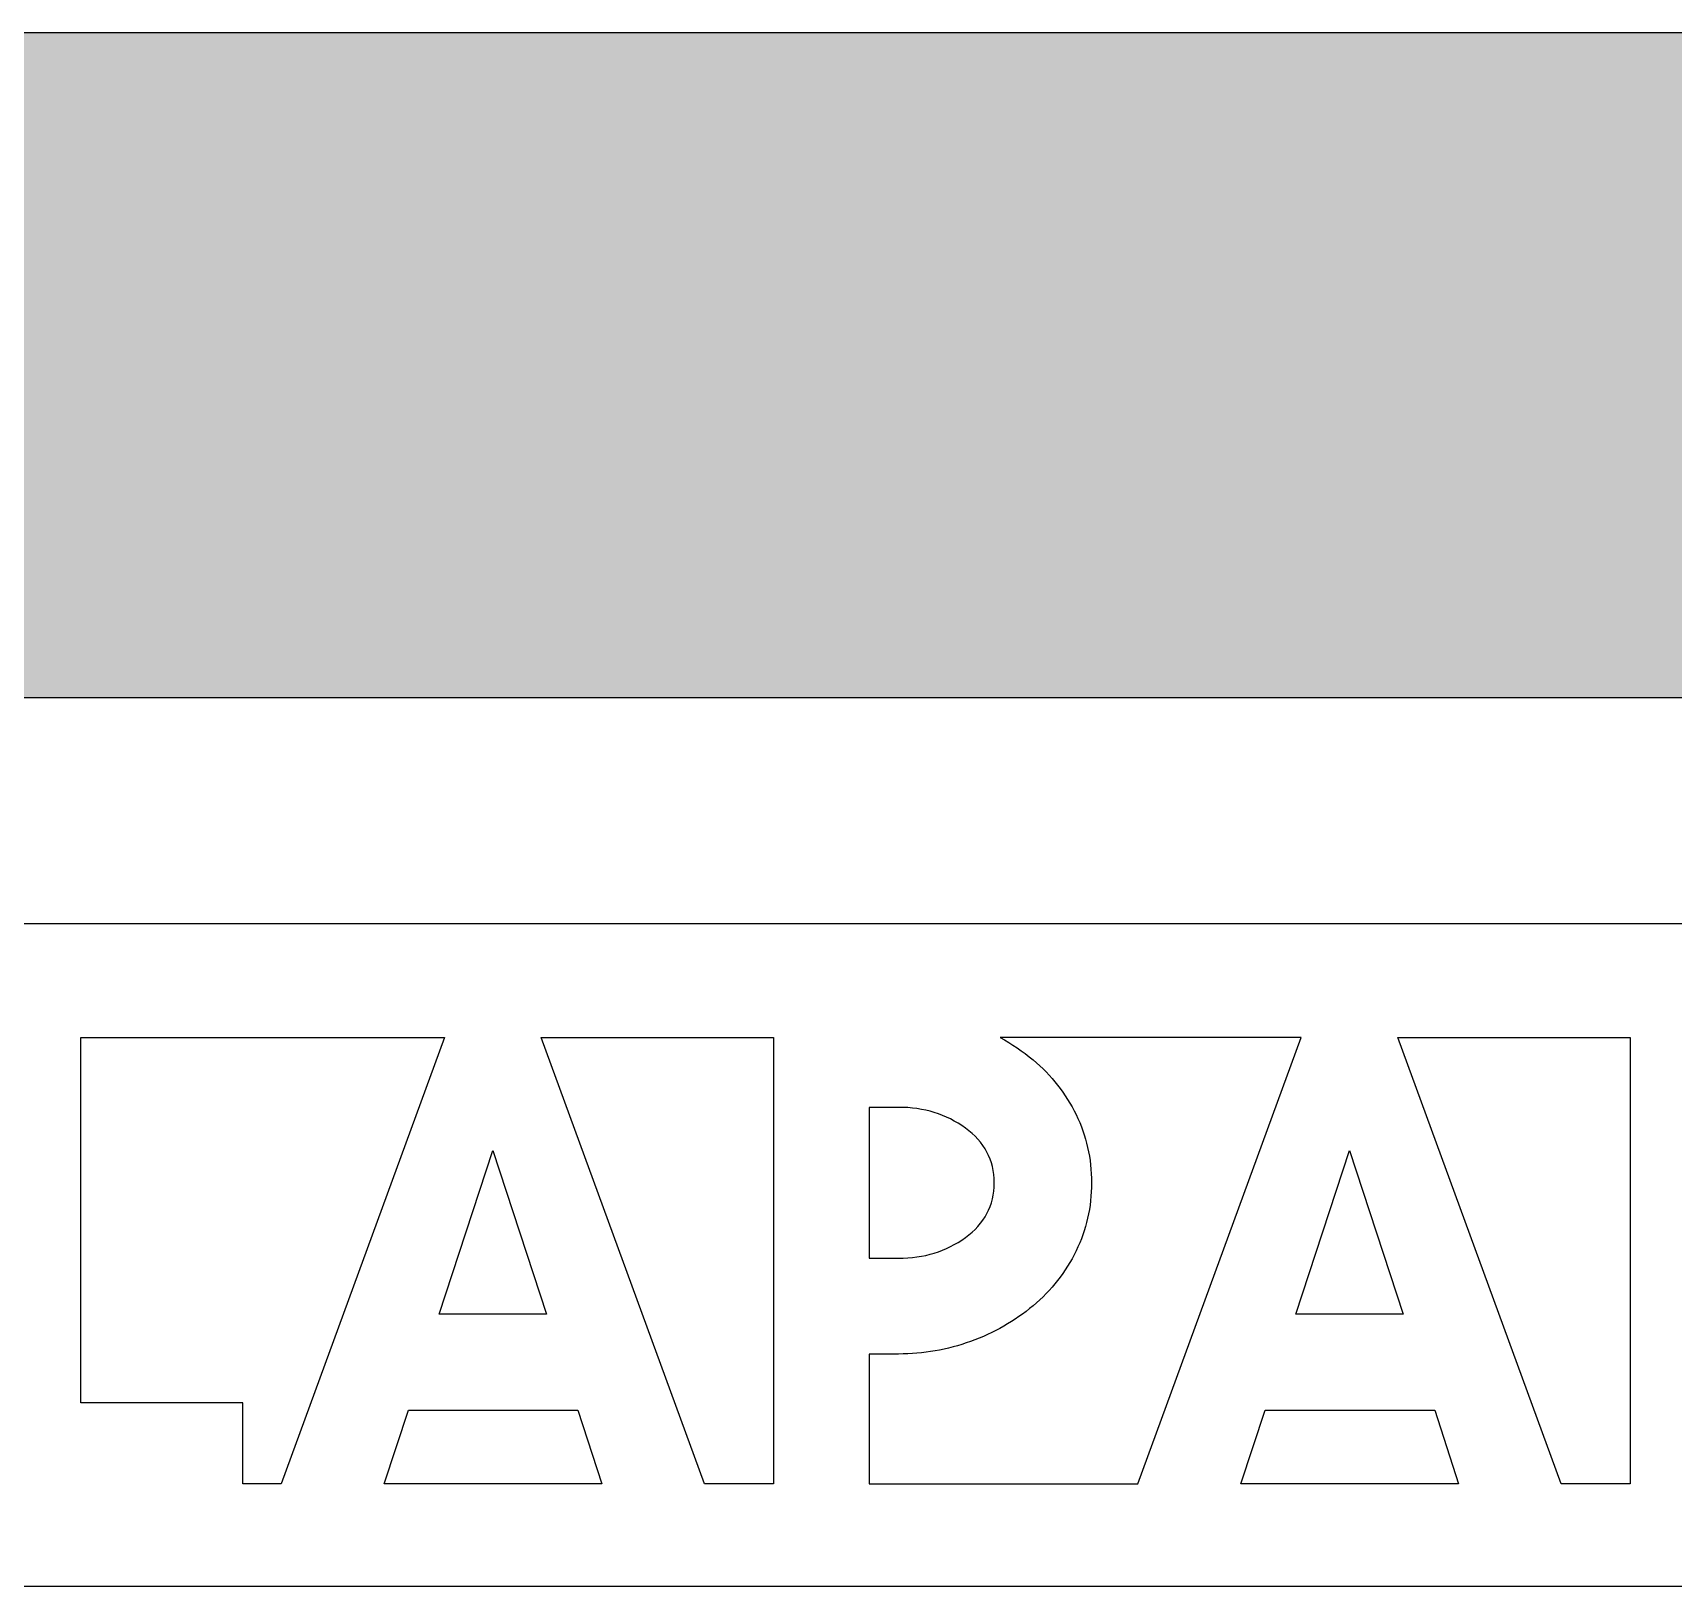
# Model space of a CAD drawing. Extents: x -1 to 338, y -185 to -55.
# Drawn here: x 153.9 to 245.8, y -184.9 to -97.8 of the extents above; entities that cross this region are included whole.
import ezdxf

# ---------------------------------------------------------------- set-up
doc = ezdxf.new("R2010")
doc.units = 0
doc.layers.add('CALQUE_1', color=7, linetype='CONTINUOUS')

# ---------------------------------------------------------------- blocks, each defined once
blk = doc.blocks.new('*U4')
at = {"layer": 'CALQUE_1', "color": 250}
for points in [[(-1.264, -135.104), (-1.264, -97.847), (337.438, -135.104)], [(337.438, -135.104), (-1.264, -97.847), (337.438, -97.847)]]:
    blk.add_solid(points, dxfattribs=at)

msp = doc.modelspace()

# ---------------------------------------------------------------- linework, layer by layer
at = {"layer": 'CALQUE_1', "color": 7}
msp.add_lwpolyline([(-1.264, -97.847), (-1.264, -135.104), (337.438, -135.104), (337.438, -97.847), (-1.264, -97.847)], dxfattribs=at)
at = {"layer": 'CALQUE_1', "color": 250}
for points in [[(0, -147.781), (0, -184.899), (337.438, -184.899), (337.438, -147.781), (0, -147.781)], [(165.627, -179.157), (165.627, -174.616), (156.533, -174.616), (156.533, -154.145), (176.922, -154.145), (167.776, -179.157), (165.627, -179.157)], [(195.366, -179.157), (191.491, -179.157), (182.345, -154.145), (195.366, -154.145), (195.366, -179.157)], [(243.384, -179.157), (239.509, -179.157), (230.363, -154.145), (243.384, -154.145), (243.384, -179.157)], [(179.633, -160.474), (182.634, -169.66), (176.632, -169.66), (179.633, -160.474)], [(227.651, -160.474), (230.653, -169.66), (224.65, -169.66), (227.651, -160.474)], [(173.538, -179.157), (174.904, -175.026), (184.408, -175.026), (185.741, -179.157), (173.538, -179.157)], [(221.556, -179.157), (222.922, -175.026), (232.426, -175.026), (233.759, -179.157), (221.556, -179.157)]]:
    msp.add_lwpolyline(points, dxfattribs=at)
for points, knots in [([(200.732, -179.157), (200.732, -179.157), (200.732, -171.888), (200.732, -171.888), (200.732, -171.888), (202.369, -171.888), (202.369, -171.888), (203.763, -171.888), (205.112, -171.654), (206.416, -171.183), (207.719, -170.713), (208.886, -170.046), (209.917, -169.182), (210.947, -168.318), (211.751, -167.295), (212.327, -166.113), (212.902, -164.931), (213.191, -163.657), (213.191, -162.293), (213.191, -160.929), (212.902, -159.656), (212.327, -158.474), (211.751, -157.291), (210.947, -156.268), (209.917, -155.404), (209.342, -154.922), (208.723, -154.504), (208.063, -154.145), (208.063, -154.145), (224.94, -154.145), (224.94, -154.145), (224.94, -154.145), (215.794, -179.157), (215.794, -179.157), (215.794, -179.157), (200.732, -179.157), (200.732, -179.157)], [0, 0, 0, 0, 1, 1, 1, 2, 2, 2, 3, 3, 3, 4, 4, 4, 5, 5, 5, 6, 6, 6, 7, 7, 7, 8, 8, 8, 9, 9, 9, 10, 10, 10, 11, 11, 11, 12, 12, 12, 12]), ([(200.732, -158.064), (200.732, -158.064), (202.369, -158.064), (202.369, -158.064), (203.793, -158.064), (205.044, -158.451), (206.12, -159.224), (207.196, -159.997), (207.735, -161.02), (207.735, -162.293), (207.735, -163.566), (207.196, -164.589), (206.12, -165.363), (205.044, -166.136), (203.793, -166.522), (202.369, -166.522), (202.369, -166.522), (200.732, -166.522), (200.732, -166.522), (200.732, -166.522), (200.732, -158.064), (200.732, -158.064)], [0, 0, 0, 0, 1, 1, 1, 2, 2, 2, 3, 3, 3, 4, 4, 4, 5, 5, 5, 6, 6, 6, 7, 7, 7, 7])]:
    msp.add_open_spline(points, degree=3, knots=knots, dxfattribs=at)

# ---------------------------------------------------------------- block references
msp.add_blockref('*U4', (0, 0), dxfattribs=at)

doc.saveas('drawing.dxf')
